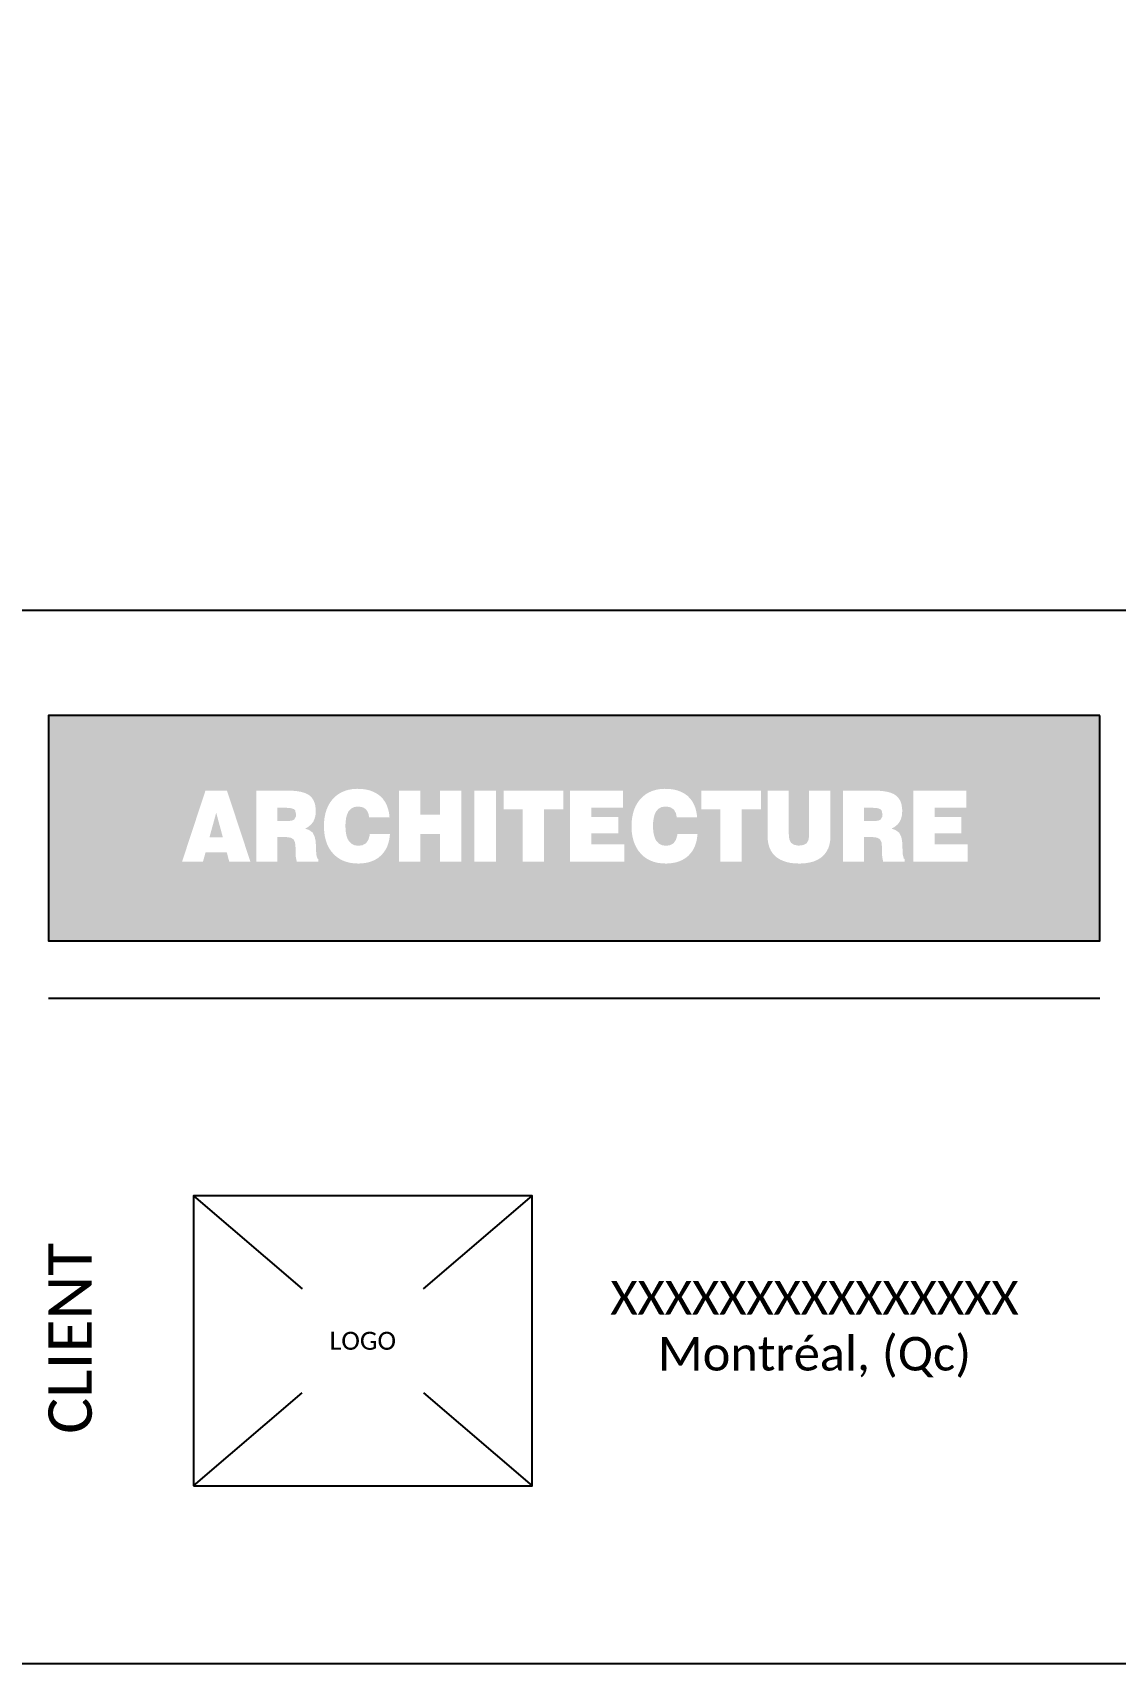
# Paper-space layout 'LEDGER-VERTICAL-IMPERIAL' of a CAD drawing. Header units: inches. Extents: x 0 to 11, y -3.8 to 17.
# Drawn here: x 1.982 to 3.983, y 0 to 3.016 of the extents above; entities that cross this region are included whole.
import ezdxf
from ezdxf.enums import TextEntityAlignment as Align

# ---------------------------------------------------------------- set-up
doc = ezdxf.new("R2010")
doc.units = ezdxf.units.IN
doc.header["$LTSCALE"] = 25
doc.header["$MEASUREMENT"] = 0
doc.layers.add('CARTOUCHE', color=7, linetype='Continuous')
doc.styles.add('Cartouche', font='calibri.ttf')
doc.styles.get("Standard").update_dxf_attribs({"font": 'stylu.ttf'})

psp = doc.layouts.new('LEDGER-VERTICAL-IMPERIAL')

# ---------------------------------------------------------------- hatches: boundary and pattern name
h = psp.add_hatch(color=256)
h.paths.add_polyline_path([(3.954577845671985, 1.753144409198119), (2.01098353259356, 1.753144409198119), (2.01098353259356, 1.33665991353828), (3.954577845671985, 1.33665991353828)])
h.paths.add_polyline_path([(2.301257554946714, 1.614321152524451), (2.341049272264801, 1.614321152524451), (2.38423337101323, 1.483118508556271), (2.345175141572015, 1.483118508556271), (2.340590842341795, 1.500447159646406), (2.301532612900503, 1.500447159646406), (2.296764941701142, 1.483118508556271), (2.258073456198286, 1.483118508556271)], flags=16)
h.paths.add_polyline_path([(2.395419061134916, 1.614321152524451), (2.454098091281385, 1.614321152524451), (2.463175003757179, 1.614046094570624), (2.471243370402389, 1.613220920709181), (2.478394877201431, 1.611937316924742), (2.484629524154537, 1.610103597232648), (2.489947311261553, 1.607719761632948), (2.493523064661113, 1.605427612017866), (2.498107363891256, 1.600934998772264), (2.501591431306245, 1.595342153711421), (2.503975266905926, 1.588557390850738), (2.505075498721157, 1.580672396174814), (2.505258870690376, 1.576546526867658), (2.504617068798151, 1.568386474237887), (2.502691663121477, 1.561326653423396), (2.500399513506367, 1.556558982223995), (2.496181958214582, 1.55124119511698), (2.49049742716913, 1.546748581871368), (2.485454698015903, 1.543998002333241), (2.492789576784241, 1.541430794764352), (2.499617352822901, 1.536537555269982), (2.503150093044483, 1.529236558812034), (2.504800440767369, 1.521901680043697), (2.505350556674946, 1.514933545213805), (2.506101247892202, 1.496166264783166), (2.50810113621314, 1.488803039601713), (2.509659797951378, 1.48797786574028), (2.509659797951378, 1.483118508556271), (2.469959766617862, 1.483118508556271), (2.468492790864194, 1.490636759293807), (2.468309418895053, 1.491370247170622), (2.467759302987399, 1.496779720262237), (2.467759302987399, 1.509890816060597), (2.466842443141386, 1.518417612628775), (2.464183549587839, 1.524102143674198), (2.464000177618622, 1.524285515643426), (2.458865762480824, 1.527311153135331), (2.451072453789479, 1.528319698965992), (2.434293918606989, 1.528319698965992), (2.434293918606989, 1.483118508556271), (2.395419061134916, 1.483118508556271)], flags=16)
h.paths.add_polyline_path([(2.523045951703527, 1.572328971575863), (2.525154729349419, 1.579297106405765), (2.527905308887536, 1.585715125328051), (2.531297690317877, 1.591674714327272), (2.536027802163324, 1.598164867789626), (2.541841578547339, 1.603868950279599), (2.547159365654355, 1.607994819586775), (2.552935582684454, 1.611295515032507), (2.559261915622054, 1.613954408586015), (2.565954992498167, 1.615879814262718), (2.573106499297286, 1.617163418047158), (2.58148075280805, 1.617661885518039), (2.590618522356571, 1.617346790016357), (2.598136773094127, 1.616338244185725), (2.605104907924029, 1.614687896462849), (2.611431240861705, 1.612304060863149), (2.617299143876375, 1.609278423371215), (2.623844861715035, 1.604684937168613), (2.629310007859504, 1.59900959309559), (2.633252505197423, 1.593416748034767), (2.636461514658547, 1.587182101081689), (2.638937036242875, 1.580305652236387), (2.640679069950331, 1.572787401498889), (2.641595929796344, 1.564627348869118), (2.60391299012415, 1.564627348869118), (2.602354328385912, 1.572512343545062), (2.59905363294014, 1.578471932544332), (2.597861715140338, 1.57984722231338), (2.592452242048675, 1.583331289728322), (2.585300735249556, 1.584798265481989), (2.583100271619093, 1.584889951466589), (2.575948764819973, 1.583881405635947), (2.570080861805303, 1.580672396174814), (2.565771620528948, 1.575904724975404), (2.563112726975479, 1.570495251883789), (2.561279007283376, 1.563710489023105), (2.560270461452715, 1.555733808362553), (2.559995403498926, 1.548582301563443), (2.560453833421933, 1.539688761056935), (2.561737437206382, 1.531987138350142), (2.563846214852274, 1.525569119427885), (2.566138364467385, 1.52144325012069), (2.570814349682176, 1.516400520967472), (2.576773938681416, 1.513374883475538), (2.583886769681674, 1.512280601783198), (2.584200503434325, 1.512274651660297), (2.591535382202662, 1.513374883475538), (2.597403285217332, 1.516583892936681), (2.598778574986352, 1.517959182705749), (2.602446014370482, 1.523552027766563), (2.604646478001022, 1.530795220550282), (2.605013221939458, 1.533912544026816), (2.642329417673217, 1.533912544026816), (2.641412557827203, 1.525752491397093), (2.639762210104318, 1.518234240659547), (2.63737837450456, 1.511266105829665), (2.634169365043436, 1.504939772891988), (2.630318553690088, 1.499346927831146), (2.625379340971098, 1.493913793840274), (2.620141409399063, 1.489628213463146), (2.614548564338258, 1.486235832032805), (2.6084056033698, 1.483485252494678), (2.601804212478258, 1.481468160833395), (2.594561019694567, 1.480184557048936), (2.584965012884896, 1.479384889814797), (2.575765392850756, 1.479817813110529), (2.568430514082495, 1.48082635894117), (2.561554065237164, 1.482568392648636), (2.555136046314917, 1.484952228248346), (2.549176457315677, 1.488069551724879), (2.543675298239442, 1.491828677093648), (2.537877049868372, 1.497090050615479), (2.532948038040763, 1.503197739184542), (2.529280598656556, 1.508882270229984), (2.52625496116465, 1.515116917183062), (2.52387112556497, 1.521901680043629), (2.522037405872866, 1.529053186842787), (2.520937174057635, 1.536846495534083), (2.52029537216541, 1.545006548163854), (2.52029537216541, 1.548582301563375), (2.520570430119198, 1.557017412147002), (2.521487289965289, 1.564902406822946)], flags=16)
h.paths.add_polyline_path([(2.658832894901918, 1.614321152524451), (2.698257868281569, 1.614321152524451), (2.698257868281569, 1.569761764006955), (2.734932262123102, 1.569761764006955), (2.73493226212318, 1.614321152524451), (2.774265549518183, 1.614321152524451), (2.774265549518183, 1.483118508556271), (2.734932262123102, 1.483118508556271), (2.734932262123102, 1.533912544026816), (2.698257868281569, 1.533912544026816), (2.698257868281569, 1.483118508556271), (2.658832894901918, 1.483118508556271)], flags=16)
h.paths.add_polyline_path([(2.798103905515222, 1.614321152524451), (2.838170680787097, 1.614321152524451), (2.838170680787097, 1.483118508556271), (2.798103905515222, 1.483118508556271)], flags=16)
h.paths.add_polyline_path([(2.852657066354554, 1.614321152524451), (2.962680247879232, 1.614321152524451), (2.962680247879232, 1.579755536328771), (2.927381143806719, 1.579755536328771), (2.927381143806719, 1.483118508556271), (2.887956170427068, 1.483118508556271), (2.887956170427068, 1.579755536328771), (2.852657066354554, 1.579755536328771)], flags=16)
h.paths.add_polyline_path([(2.975332913754586, 1.614321152524451), (3.073345231296135, 1.614321152524451), (3.073345231296135, 1.582872859805315), (3.014757887134236, 1.582872859805315), (3.014757887134236, 1.565360836745952), (3.064268318820341, 1.565360836745952), (3.064268318820341, 1.535287833795884), (3.014757887134236, 1.535287833795884), (3.014757887134236, 1.515025231198414), (3.075729066895815, 1.515025231198414), (3.075729066895815, 1.483118508556271), (2.975332913754586, 1.483118508556271)], flags=16)
h.paths.add_polyline_path([(3.089206906632612, 1.557017412147002), (3.090123766478625, 1.564902406822946), (3.091682428216863, 1.572328971575834), (3.093791205862755, 1.579297106405726), (3.096541785400873, 1.585715125328022), (3.099934166831214, 1.591674714327272), (3.10466427867666, 1.598164867789607), (3.110478055060675, 1.603868950279599), (3.115795842167691, 1.607994819586775), (3.121572059197791, 1.611295515032507), (3.12780670615082, 1.613954408586015), (3.134591469011503, 1.615879814262718), (3.141742975810622, 1.617163418047158), (3.150053827757156, 1.617664071778885), (3.159254998869985, 1.617346790016357), (3.166773249607464, 1.616338244185725), (3.173649698452794, 1.614687896462849), (3.180067717375042, 1.612304060863149), (3.185935620389712, 1.609278423371215), (3.192521111977448, 1.604657025765756), (3.197854798388193, 1.599009593095561), (3.201888981710759, 1.593416748034718), (3.205097991171883, 1.587182101081689), (3.207573512756211, 1.580305652236387), (3.209223860479097, 1.572787401498841), (3.210232406309758, 1.564627348869118), (3.172549466637486, 1.564627348869118), (3.170990804899248, 1.572512343545062), (3.167690109453554, 1.578471932544312), (3.166498191653675, 1.57984722231338), (3.160997032577441, 1.583331289728322), (3.153937211762969, 1.584798265481989), (3.151736748132429, 1.584889951466589), (3.14449355534874, 1.583881405635947), (3.138625652334069, 1.580672396174814), (3.134408097042285, 1.575904724975404), (3.131749203488816, 1.570495251883789), (3.129915483796712, 1.563710489023076), (3.12881525198148, 1.555733808362553), (3.128631880012263, 1.548582301563423), (3.128998623950699, 1.539688761056838), (3.130373913719719, 1.531987138350122), (3.132482691365611, 1.525569119427866), (3.134774840980721, 1.52144325012069), (3.139450826195512, 1.516400520967472), (3.145410415194753, 1.513374883475538), (3.152523169986611, 1.512280613507574), (3.152836979947661, 1.512274651660297), (3.160080172731428, 1.513374883475538), (3.165948075746021, 1.516583892936681), (3.167415051499688, 1.517959182705749), (3.171082490883819, 1.523552027766563), (3.173191268529788, 1.530795220550301), (3.173649698452794, 1.533912544026816), (3.210874208201982, 1.533912544026816), (3.209957348355892, 1.525752491397045), (3.208307000633083, 1.518234240659576), (3.205923165033326, 1.511266105829684), (3.20280584155685, 1.504939772891988), (3.198955030203424, 1.499346927831146), (3.194015817484434, 1.493913793840274), (3.188777885912399, 1.489628213463146), (3.183185040851595, 1.486235832032805), (3.177042079883136, 1.483485252494678), (3.170440688991594, 1.481468160833395), (3.163197496207904, 1.480184557048936), (3.153568399719589, 1.479382132341579), (3.144310183379521, 1.479817813110529), (3.136975304611184, 1.48082635894117), (3.13009885576593, 1.482568392648636), (3.123772522828253, 1.484952228248346), (3.117812933829013, 1.488069551724879), (3.112311774752779, 1.491828677093628), (3.106513526381785, 1.497090050615479), (3.1015845145541, 1.503197739184513), (3.097917075169969, 1.508882270229955), (3.094891437677987, 1.515116917183033), (3.092507602078306, 1.521901680043745), (3.090673882386279, 1.529053186842807), (3.0894819645864, 1.536846495534132), (3.088931848678746, 1.545006548163854), (3.088931848678746, 1.548582301563539)], flags=16)
h.paths.add_polyline_path([(3.218025715001025, 1.614321152524451), (3.327957210541133, 1.614321152524451), (3.327957210541133, 1.579755536328771), (3.292658106468619, 1.579755536328771), (3.292658106468619, 1.483118508556271), (3.253233133088968, 1.483118508556271), (3.253233133088968, 1.579755536328771), (3.218025715001025, 1.579755536328771)], flags=16)
h.paths.add_polyline_path([(3.340334818462697, 1.614321152524451), (3.3796681058577, 1.614321152524451), (3.3796681058577, 1.533454114103809), (3.380493279719143, 1.524835631551032), (3.383060487288041, 1.518784356567182), (3.384069033118703, 1.517500752782714), (3.38911176227193, 1.514200057336971), (3.396446641040267, 1.512733081583333), (3.39864710467073, 1.512641395598733), (3.406532099346645, 1.513649941429365), (3.412124944407527, 1.516492206952082), (3.412950118268969, 1.517409066798133), (3.415884069776227, 1.522726853905149), (3.417167673560677, 1.530611848581102), (3.417259359545324, 1.533454114103809), (3.417259359545324, 1.614321152524451), (3.456592646940404, 1.614321152524451), (3.456592646940404, 1.530153418658048), (3.456134217017397, 1.521901680043716), (3.4547589272483, 1.51429174332158), (3.452558463617838, 1.507506980460897), (3.449349454156637, 1.501364019492419), (3.445315270834148, 1.495954546400804), (3.441739517434588, 1.492470478985863), (3.436880160250579, 1.488803039601713), (3.431379001174345, 1.48568571612518), (3.425327726190457, 1.48321019454087), (3.418542963329774, 1.481376474848796), (3.411116398576866, 1.480184557048936), (3.403139717916304, 1.479542755156721), (3.39864710467073, 1.479451069172102), (3.390303680071809, 1.479726127125929), (3.382602057365035, 1.480642986971962), (3.375542236550563, 1.482201648710229), (3.369032531643668, 1.484310426356111), (3.363256314613646, 1.487061005894219), (3.356474663809859, 1.491344153770277), (3.350511962753645, 1.497421522154471), (3.346661151400297, 1.503014367215314), (3.343727199892962, 1.509340700152962), (3.341710108231717, 1.516308834982902), (3.340609876416486, 1.524010457689618), (3.34033481846262, 1.530153418658019)], flags=16)
h.paths.add_polyline_path([(3.479605829075924, 1.614321152524451), (3.53828485922247, 1.614321152524451), (3.547270085713616, 1.614046094570624), (3.555338452358749, 1.613220920709181), (3.562489959157868, 1.611937316924742), (3.568724606110974, 1.610103597232667), (3.57404239321799, 1.607719761632967), (3.57761814661755, 1.605427612017866), (3.582294131832342, 1.600934998772264), (3.585778199247254, 1.595342153711441), (3.588070348862364, 1.588557390850709), (3.589170580677595, 1.580672396174814), (3.589353952646813, 1.576546526867638), (3.588712150754588, 1.568386474237867), (3.586878431062485, 1.561326653423376), (3.584494595462804, 1.556558982223995), (3.580277040171019, 1.551241195116951), (3.574684195110215, 1.546748581871368), (3.569641465956988, 1.543998002333261), (3.576884658740678, 1.541430794764333), (3.583671803055523, 1.536566674672049), (3.587336860985569, 1.529236558812034), (3.588987208708377, 1.521901680043716), (3.589537324616031, 1.514933545213766), (3.590179126508255, 1.496596348293038), (3.590270812492903, 1.496229604354718), (3.592196218169578, 1.488803039601713), (3.593754879907816, 1.48797786574028), (3.593754879907816, 1.483118508556271), (3.554054848574377, 1.483118508556271), (3.552575978422667, 1.490697718083537), (3.551854384943836, 1.496779720262256), (3.551854384943836, 1.509890816060597), (3.551029211082394, 1.518417612628756), (3.548278631544354, 1.524102143674169), (3.548186945559706, 1.524285515643426), (3.543052530421831, 1.527311153135331), (3.535167535745916, 1.528319698965992), (3.518480686547997, 1.528319698965992), (3.518480686547997, 1.483118508556271), (3.479605829075924, 1.483118508556271)], flags=16)
h.paths.add_polyline_path([(3.609616555244292, 1.614321152524451), (3.707628872785842, 1.614321152524451), (3.707628872785842, 1.582872859805315), (3.649041528623943, 1.582872859805315), (3.649041528623943, 1.565360836745952), (3.698551960310049, 1.565360836745952), (3.698551960310049, 1.535287833795884), (3.649041528623943, 1.535287833795884), (3.649041528623943, 1.515025231198414), (3.710012708385523, 1.515025231198414), (3.710012708385523, 1.483118508556271), (3.609616555244292, 1.483118508556271)], flags=16)
h.paths.add_polyline_path([(2.321153413605758, 1.573429203391095), (2.308684119699623, 1.527952955027566), (2.333439335542675, 1.527952955027566)], flags=0)
h.paths.add_polyline_path([(2.46876784881806, 1.570128507945362), (2.467117501095175, 1.57755507269827), (2.4651920954185, 1.57984722231338), (2.460057680280702, 1.581772627990055), (2.451622569697134, 1.582506115866888), (2.451164139774127, 1.582506115866888), (2.434293918606989, 1.582506115866888), (2.434293918606989, 1.557934271993035), (2.452172685604711, 1.557934271993035), (2.460424424219062, 1.558667759869868), (2.4651920954185, 1.560684851531171), (2.468401104879624, 1.566369382576613)], flags=0)
h.paths.add_polyline_path([(3.551212583051612, 1.57755507269827), (3.549287177374937, 1.57984722231338), (3.54415276223714, 1.581772627990055), (3.535809337638142, 1.582506115866888), (3.535350907715135, 1.582506115866888), (3.518480686547997, 1.582506115866888), (3.518480686547997, 1.557934271993035), (3.536359453545796, 1.557934271993035), (3.544611192160147, 1.558667759869868), (3.549287177374937, 1.560684851531171), (3.552587872820632, 1.566369382576613), (3.552862930774498, 1.570128507945362)], flags=0)

# ---------------------------------------------------------------- linework, layer by layer
at = {"layer": 'CARTOUCHE'}
psp.add_line((3.954577845671985, 1.229828138112436), (2.010983532595354, 1.229828138112436), dxfattribs=at)
for points in [[(0, 0), (11, 0), (11, 17), (0, 17)], [(3.954577845671985, 1.753144409198128), (2.01098353259356, 1.753144409198128), (2.01098353259356, 1.33665991353828), (3.954577845671985, 1.33665991353828), (3.954577845671985, 1.753144409198128)]]:
    psp.add_lwpolyline(points, close=True, dxfattribs=at)
at = {"layer": 'CARTOUCHE', "ltscale": 5}
psp.add_lwpolyline([(0.6245908242130724, 16.79180305859563), (10.79180305859563, 16.79180305859564), (10.79180305859563, 1.94757877408282), (0.6245908242130724, 1.94757877408282)], close=True, dxfattribs=at)
at = {"layer": 'Defpoints'}
for p, q in [((2.279320642683758, 0.865076330186444), (2.479807917507289, 0.6930632429494135)), ((2.704467488359717, 0.6930632429494135), (2.904954763183286, 0.865076330186444)), ((2.279320642683758, 0.3282978406655281), (2.479807917507289, 0.5003109279025587)), ((2.704467488359717, 0.5003109279025587), (2.904954763183286, 0.3282978406655281))]:
    psp.add_line(p, q, dxfattribs=at)
psp.add_lwpolyline([(2.279320642683758, 0.3282978406655281), (2.904954763183286, 0.3282978406655281), (2.904954763183286, 0.865076330186444), (2.279320642683758, 0.865076330186444)], close=True, dxfattribs=at)

# ---------------------------------------------------------------- texts
at = {"layer": 'CARTOUCHE', "style": 'Cartouche'}
psp.add_text('CLIENT', height=0.08012383156967338, rotation=90, dxfattribs=at).set_placement((2.010983532594371, 0.6011370058781543), align=Align.TOP_CENTER)
at = {"layer": 'CARTOUCHE', "insert": (3.427124643089093, 0.6178635476146371), "char_height": 0.06217352185785512, "width": 2.042488554594625, "attachment_point": 5}
psp.add_mtext('{\\fCalibri|b0|i0|c0|p34;XXXXXXXXXXXXXXX \\PMontréal, (Qc)}', dxfattribs=at)
at = {"layer": 'Defpoints', "style": 'Cartouche'}
psp.add_text('LOGO', height=0.03318232412108529, dxfattribs=at).set_placement((2.592137702933522, 0.5966870854259909), align=Align.MIDDLE_CENTER)

doc.saveas('drawing.dxf')
